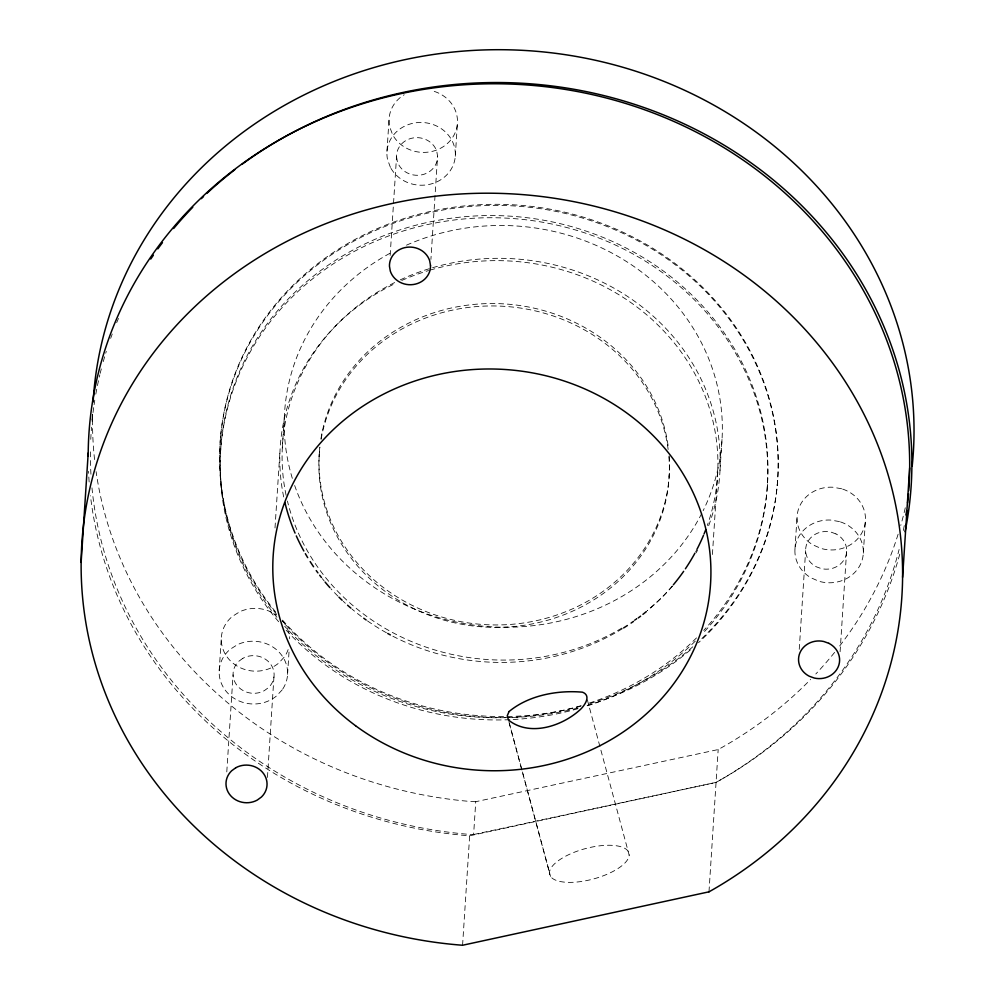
<?xml version="1.0" encoding="UTF-8"?>
<svg xmlns="http://www.w3.org/2000/svg" width="995" height="995" viewBox="0 0 995 995"><rect width="100%" height="100%" fill="white"/><g stroke="black" fill="none" stroke-linecap="round" stroke-linejoin="round"><path stroke-width="0.75" stroke-dasharray="4.97 3.73" d="M92.037 419.766L92.423 413.796M220.504 437.613L220.579 436.519M220.629 451.121L220.766 448.932M219.186 670.841L221.313 638.006M226.785 771.896L233.066 674.797M275.006 527.959L280.005 450.573M282.306 447.937L284.433 415.102M267.444 777.431L274.123 674.162M287.567 674.386L289.209 649.014M319.109 456.456L319.258 454.043M386.968 151.439L389.095 118.616M390.152 255.429L396.532 156.787A20.547 18.83 3.7 0 1 413.808 137.845A20.547 18.83 3.7 0 1 436.743 151.29L437.589 156.153L430.91 259.421M455.287 156.227L457.414 123.405M462.575 945.25L469.652 835.812A410.885 376.52 3.7 0 1 90.458 495.697M91.975 487.861A410.885 376.52 3.7 0 0 469.267 834.37L473.62 834.519L475.747 801.696L718.179 749.558A410.885 376.52 3.7 0 0 810.614 679.423M669.125 476.854L669.287 474.453M712.42 554.513L717.718 472.488M719.994 470.461L722.121 437.638M708.987 891.831L718.179 749.558M767.319 486.567L767.468 484.378M777.219 485.448L777.294 484.354M794.93 549.626L797.057 516.791M799.246 649.312L805.627 550.67M840.103 651.762L846.683 550.036M863.324 553.17L865.439 520.335M469.652 835.812L716.052 782.393A410.885 376.52 3.7 0 0 900.624 550.944M473.62 834.519L716.052 782.393A410.885 376.52 3.7 0 0 899.094 549.501M475.747 801.696L471.394 801.547A410.885 376.52 3.7 0 1 96.092 471.63M587.324 699.796L629.188 855.178A41.093 15.709 -15.1 0 1 568.456 882.366A41.093 15.709 -15.1 0 1 570.297 853.934A41.093 15.709 -15.1 0 1 629.188 855.178M508.893 721.549L550.533 876.421M509.253 723.265L549.451 872.466M396.532 156.787L397.378 161.65A20.547 18.83 3.7 0 0 420.313 175.095A20.547 18.83 3.7 0 0 437.589 156.153M905.288 507.773A410.885 376.52 3.7 0 1 900.749 525.459M898.124 534.203A410.885 376.52 3.7 0 1 838.337 647.695M834.606 652.397A410.885 376.52 3.7 0 1 815.825 673.963M94.562 459.566A410.885 376.52 3.7 0 1 92.622 414.094M90.943 474.217A410.885 376.52 3.7 0 1 90.47 448.446M90.769 439.342A410.885 376.52 3.7 0 1 91.528 427.241M92.062 421.208A410.885 376.52 3.7 0 1 93.878 406.147M94.102 404.642A410.885 376.52 3.7 0 1 94.786 400.139M95.806 394.144A410.885 376.52 3.7 0 1 99.836 374.829M100.197 373.349A410.885 376.52 3.7 0 1 101.303 368.921M103.269 361.571A410.885 376.52 3.7 0 1 106.303 351.359M110.656 338.362A410.885 376.52 3.7 0 1 112.236 334.059M116.689 322.666A410.885 376.52 3.7 0 1 118.467 318.437M904.268 525.571A410.885 376.52 3.7 0 1 903.137 531.579M89.152 481.99A410.885 376.52 3.7 0 1 88.518 471.294M406.457 245.18A219.136 200.803 3.7 0 1 655.369 283.364A219.136 200.803 3.7 0 1 703.142 510.684M701.786 513.358A219.136 200.803 3.7 0 1 489.416 626.701A219.136 200.803 3.7 0 1 294.657 485.498M292.331 478.359A219.136 200.803 3.7 0 1 392.988 251.673M288.127 649.598A34.24 31.38 3.7 0 1 284.346 656.986L278.588 663.192A34.24 31.38 3.7 0 1 230.231 660.68A34.24 31.38 3.7 0 1 232.42 616.365L239.745 611.751A34.24 31.38 3.7 0 1 276.374 615.121M282.679 620.979A34.24 31.38 3.7 0 1 289.694 638.815M434.243 91.391A34.24 31.38 3.7 0 1 448.994 141.962A34.24 31.38 3.7 0 1 392.565 134.586L389.679 126.8A34.24 31.38 3.7 0 1 404.219 94.724M432.626 267.692A219.136 200.803 3.7 0 1 657.77 320.378A219.136 200.803 3.7 0 1 707.644 528.42M697.57 550.185A219.136 200.803 3.7 0 1 696.114 552.822M672.433 586.204A219.136 200.803 3.7 0 1 647.26 610.383M636.713 618.392A219.136 200.803 3.7 0 1 634.3 620.084M621.838 628.081A219.136 200.803 3.7 0 1 287.431 501.07M286.1 495.261A219.136 200.803 3.7 0 1 394.841 282.468M400.226 279.869A219.136 200.803 3.7 0 1 431.171 268.128M275.739 612.099A279.396 256.026 3.7 0 1 319.569 262.257A279.396 256.026 3.7 0 1 703.365 288.028A279.396 256.026 3.7 0 1 699.696 640.569M692.794 646.812A279.396 256.026 3.7 0 1 586.826 704.448M580.956 706.102A279.396 256.026 3.7 0 1 282.431 620.009M276.896 617.298A273.923 251.014 3.7 0 1 312.131 277.157A273.923 251.014 3.7 0 1 685.033 288.625A273.923 251.014 3.7 0 1 703.714 630.407M696.5 637.894A273.923 251.014 3.7 0 1 587.038 703.813M581.117 705.642A273.923 251.014 3.7 0 1 507.015 717.606M505.522 717.644A273.923 251.014 3.7 0 1 284.732 626.303M276.647 614.388A279.396 256.026 3.7 0 1 319.084 263.663A279.396 256.026 3.7 0 1 703.664 289.483A279.396 256.026 3.7 0 1 698.49 642.72M690.368 649.934A279.396 256.026 3.7 0 1 585.296 705.965M577.933 707.98A279.396 256.026 3.7 0 1 282.356 621.104M430.014 270.118A219.136 200.803 3.7 0 1 653.217 320.577A219.136 200.803 3.7 0 1 707.308 525.459M697.085 549.091A219.136 200.803 3.7 0 1 695.667 551.79M672.371 585.955A219.136 200.803 3.7 0 1 647.471 610.644M637.074 618.803A219.136 200.803 3.7 0 1 634.698 620.532M622.372 628.716A219.136 200.803 3.7 0 1 391.719 635.631M386.421 632.758A219.136 200.803 3.7 0 1 367.391 620.843M361.359 616.477A219.136 200.803 3.7 0 1 352.043 609.102M345.377 603.269A219.136 200.803 3.7 0 1 343.2 601.266M337.914 596.142A219.136 200.803 3.7 0 1 330.85 588.692M324.183 580.943A219.136 200.803 3.7 0 1 322.355 578.68M283.687 496.953A219.136 200.803 3.7 0 1 396.296 282.978M401.731 280.478A219.136 200.803 3.7 0 1 428.559 270.553M278.675 621.775A273.923 251.014 3.7 0 1 310.813 280.291A273.923 251.014 3.7 0 1 684.883 290.801A273.923 251.014 3.7 0 1 702.557 633.678M695.294 641.128A273.923 251.014 3.7 0 1 585.421 706.475M577.995 708.689A273.923 251.014 3.7 0 1 511.368 719.609M509.863 719.683A273.923 251.014 3.7 0 1 284.595 628.492M668.901 456.68A175.307 160.643 3.7 0 1 490.883 627.298A175.307 160.643 3.7 0 1 319.93 447.178M321.062 439.479A175.307 160.643 3.7 0 1 497.649 306.025A175.307 160.643 3.7 0 1 668.143 449.491M669.162 455.822A175.307 160.643 3.7 0 1 491.045 624.885A175.307 160.643 3.7 0 1 319.905 446.307M320.962 438.608A175.307 160.643 3.7 0 1 497.749 303.612A175.307 160.643 3.7 0 1 668.478 448.521M282.219 689.809L276.461 696.015A34.24 31.38 3.7 0 1 228.104 693.515A34.24 31.38 3.7 0 1 230.293 649.2L237.618 644.586A34.24 31.38 3.7 0 1 278.65 651.7A34.24 31.38 3.7 0 1 282.219 689.809M242.83 658.329L238.676 661.389A20.547 18.83 3.7 0 0 237.656 686.189A20.547 18.83 3.7 0 0 264.359 690.629L268.526 687.57A20.547 18.83 3.7 0 0 269.533 662.769A20.547 18.83 3.7 0 0 242.83 658.329M841.596 488.756L832.803 487.227A34.24 31.38 3.7 0 0 798.624 508.743A34.24 31.38 3.7 0 0 812.815 544.825L820.9 548.382A34.24 31.38 3.7 0 0 863.884 528.395A34.24 31.38 3.7 0 0 841.596 488.756M839.469 521.591L830.676 520.062A34.24 31.38 3.7 0 0 796.497 541.578A34.24 31.38 3.7 0 0 810.689 577.647L818.785 581.217A34.24 31.38 3.7 0 0 861.757 561.217A34.24 31.38 3.7 0 0 839.469 521.591M835.912 533.892L830.912 532.076A20.547 18.83 3.7 0 0 806.97 543.444A20.547 18.83 3.7 0 0 816.385 566.814L821.397 568.63A20.547 18.83 3.7 0 0 845.34 557.262A20.547 18.83 3.7 0 0 835.912 533.892M390.438 167.409L387.565 159.623A34.24 31.38 3.7 0 1 429.255 123.43A34.24 31.38 3.7 0 1 447.837 173.752A34.24 31.38 3.7 0 1 390.438 167.409"/><path stroke-width="1.49" d="M81.13 562.411L88.207 452.986M902.589 577.324L909.666 467.886M93.12 401.968A410.885 376.52 3.7 0 1 533.519 51.056A410.885 376.52 3.7 0 1 912.216 465.871M242.096 164.237A410.885 376.52 3.7 0 1 710.704 137.422A410.885 376.52 3.7 0 1 905.077 531.703M150.755 259.048A410.885 376.52 3.7 0 1 153.379 255.205M157.844 248.874A410.885 376.52 3.7 0 1 162.459 242.631M173.627 228.527A410.885 376.52 3.7 0 1 192.769 207.234M201.338 198.664A410.885 376.52 3.7 0 1 203.527 196.562M206.836 193.428A410.885 376.52 3.7 0 1 234.745 169.772M908.447 493.806A410.885 376.52 3.7 0 1 907.552 502.923M906.619 510.497A410.885 376.52 3.7 0 1 905.985 515.024M88.194 456.033A410.885 376.52 3.7 0 1 513.258 84.165A410.885 376.52 3.7 0 1 908.696 490.759M705.741 529.713A219.136 200.803 3.7 0 1 704.074 533.929M703.502 535.335A219.136 200.803 3.7 0 1 697.085 549.091M694.945 553.12A219.136 200.803 3.7 0 1 685.393 568.792M683.664 571.317A219.136 200.803 3.7 0 1 673.366 584.774M646.352 611.577A219.136 200.803 3.7 0 1 642.919 614.35M640.606 616.154A219.136 200.803 3.7 0 1 638.255 617.932M633.492 621.39A219.136 200.803 3.7 0 1 631.066 623.069M627.372 625.532A219.136 200.803 3.7 0 1 623.629 627.932M390.388 634.922A219.136 200.803 3.7 0 1 387.739 633.492M366.172 619.985A219.136 200.803 3.7 0 1 363.747 618.243M350.912 608.144A219.136 200.803 3.7 0 1 347.566 605.234M342.131 600.259A219.136 200.803 3.7 0 1 338.959 597.174M329.88 587.61A219.136 200.803 3.7 0 1 325.116 582.075M321.46 577.535A219.136 200.803 3.7 0 1 319.681 575.234M317.94 572.909A219.136 200.803 3.7 0 1 316.223 570.57M313.562 566.752A219.136 200.803 3.7 0 1 310.154 561.59M307.704 557.648A219.136 200.803 3.7 0 1 305.353 553.668M303.836 550.994A219.136 200.803 3.7 0 1 296.299 535.907M295.067 533.109A219.136 200.803 3.7 0 1 285.005 502.861M509.042 711.549L507.251 715.803L508.495 720.057C529.875 737.22 563.294 726.002 581.304 708.589A40.496 14.328 -26.4 0 0 582.373 692.172C557.337 689.995 528.681 695.331 509.042 711.549M235.753 767.767L231.599 770.826A20.547 18.83 3.7 0 0 230.579 795.627A20.547 18.83 3.7 0 0 257.282 800.067L261.449 797.007A20.547 18.83 3.7 0 0 262.456 772.207A20.547 18.83 3.7 0 0 235.753 767.767M708.987 891.831L462.575 945.25A410.885 376.52 3.7 0 1 111.266 424.305A410.885 376.52 3.7 0 1 756.362 284.446A410.885 376.52 3.7 0 1 708.987 891.831M828.835 643.317L823.835 641.514A20.547 18.83 3.7 0 0 799.893 652.869A20.547 18.83 3.7 0 0 809.308 676.252L814.32 678.055A20.547 18.83 3.7 0 0 838.263 666.7A20.547 18.83 3.7 0 0 828.835 643.317M430.512 265.59L429.666 260.727A20.547 18.83 3.7 0 0 406.731 247.282A20.547 18.83 3.7 0 0 389.455 266.225L390.301 271.088A20.547 18.83 3.7 0 0 413.236 284.533A20.547 18.83 3.7 0 0 430.512 265.59M355.538 725.703A219.136 200.803 3.7 0 0 708.527 601.739A219.136 200.803 3.7 0 0 411.507 382.167A219.136 200.803 3.7 0 0 355.538 725.703"/></g></svg>
